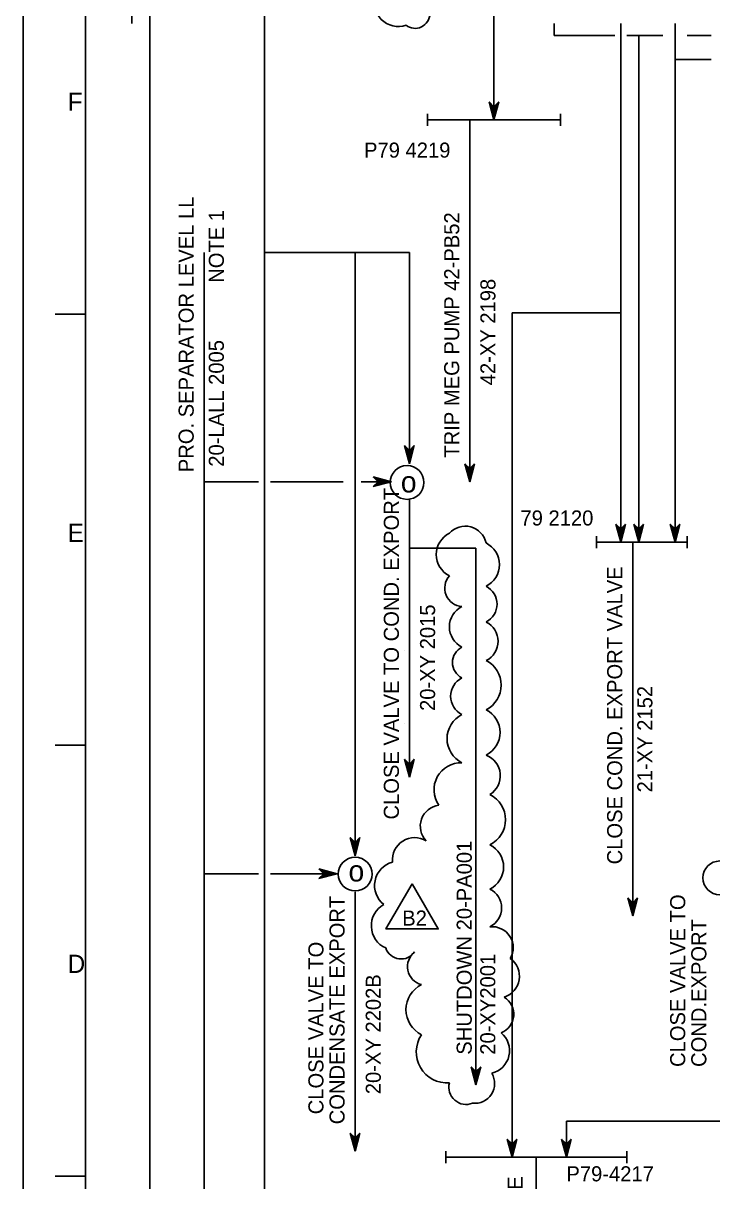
# Model space of a CAD drawing. Extents: x 0 to 841, y 0 to 594.
# Drawn here: x 0 to 114.3, y 225.9 to 418 of the extents above; entities that cross this region are included whole.
import ezdxf

# ---------------------------------------------------------------- set-up
doc = ezdxf.new("R2010")
doc.units = 0
for name, color, linetype in [('01-LIN-025-A', 7, 'Continuous'), ('09-LIN-050-B', 7, 'Continuous'), ('12-LIN-100-A', 7, 'Continuous'), ('34-TXT-018', 7, 'Continuous'), ('50-REV-035-TRNG', 7, 'Continuous'), ('51-REV-035-CLD', 7, 'Continuous')]:
    doc.layers.add(name, color=color, linetype=linetype)

msp = doc.modelspace()

# ---------------------------------------------------------------- linework, layer by layer
at = {"layer": '01-LIN-025-A'}
for p, q in [((10.33, 582.23), (10.33, 10.38)), ((78, 420), (78, 402)), ((67, 402), (89, 402)), ((74, 402), (74, 342)), ((10.33, 369.8), (5.32, 369.8)), ((10.33, 298.32), (5.32, 298.32)), ((10.33, 226.84), (5.32, 226.84))]:
    msp.add_line(p, q, dxfattribs=at)
at = {"layer": '09-LIN-050-B'}
msp.add_lwpolyline([(0, 0), (841, 0), (841, 594), (0, 594)], close=True, dxfattribs=at)
at = {"layer": '12-LIN-100-A'}
for p, q in [((18, 422), (18, 418)), ((21, 420), (21, 160)), ((40, 420), (40, 370)), ((88, 418), (88, 416)), ((99, 418), (99, 350)), ((108, 335), (108, 418)), ((88, 416), (98, 416)), ((100, 416), (106, 416)), ((102, 416), (102, 332)), ((110, 416), (114, 416)), ((110, 412), (108, 412)), ((110, 412), (114, 412)), ((67, 403), (67, 401)), ((89, 403), (89, 401)), ((30, 380), (30, 210)), ((40, 380), (64, 380)), ((55, 380), (55, 281)), ((64, 380), (64, 345)), ((40, 371), (40, 341)), ((99, 370), (81, 370)), ((81, 370), (81, 249)), ((99, 350), (99, 332)), ((39, 342), (30, 342)), ((40, 342), (40, 339)), ((41, 342), (53, 342)), ((61, 342), (56, 342)), ((40, 340), (40, 213)), ((64, 339), (64, 293)), ((108, 335), (108, 332)), ((95, 333), (95, 331)), ((110, 333), (110, 331)), ((75, 331), (64, 331)), ((75, 331), (75, 242)), ((95, 332), (110, 332)), ((101, 332), (101, 270)), ((63.2, 314), (63.2, 314)), ((63.2, 302), (63.2, 302)), ((30, 277), (39, 277)), ((41, 277), (52, 277)), ((55, 274), (55, 231)), ((81, 249), (81, 230)), ((147, 236), (90, 236)), ((90, 236), (90, 230)), ((70, 231), (70, 229)), ((100, 231), (100, 229)), ((70, 230), (100, 230)), ((85, 230), (85, 195))]:
    msp.add_line(p, q, dxfattribs=at)
msp.add_lwpolyline([(0, 594), (841, 594), (841, 0), (0, 0)], close=True, dxfattribs=at)
for centre in [(63.6, 341.89), (55.01, 276.95), (55.01, 276.95), (115.43, 276.32), (115.43, 276.32)]:
    msp.add_circle(centre, 2.8, dxfattribs=at)
at = {"layer": '34-TXT-018'}
for p, q in [((78, 404.2), (77.2, 405)), ((77.2, 405), (78, 402)), ((78, 404), (77.4, 404.6)), ((77.4, 404.6), (78, 402.4)), ((78, 403.8), (77.6, 404.2)), ((77.6, 404.2), (78, 402.8)), ((78, 403.6), (77.8, 403.8)), ((77.8, 403.8), (78, 403.2)), ((78, 402), (78.8, 405)), ((78.8, 405), (78, 404.2)), ((78, 402.4), (78.6, 404.6)), ((78.6, 404.6), (78, 404)), ((78, 402.8), (78.4, 404.2)), ((78.4, 404.2), (78, 403.8)), ((78, 403.2), (78.2, 403.8)), ((78.2, 403.8), (78, 403.6)), ((64, 347.2), (63.2, 348)), ((63.2, 348), (64, 345)), ((64, 345), (64.8, 348)), ((64.8, 348), (64, 347.2)), ((64, 347), (63.4, 347.6)), ((63.4, 347.6), (64, 345.4)), ((64, 346.8), (63.6, 347.2)), ((63.6, 347.2), (64, 345.8)), ((64, 346.6), (63.8, 346.8)), ((63.8, 346.8), (64, 346.2)), ((64, 345.4), (64.6, 347.6)), ((64.6, 347.6), (64, 347)), ((64, 345.8), (64.4, 347.2)), ((64.4, 347.2), (64, 346.8)), ((64, 346.2), (64.2, 346.8)), ((64.2, 346.8), (64, 346.6)), ((74, 344.2), (73.2, 345)), ((73.2, 345), (74, 342)), ((74, 344), (73.4, 344.6)), ((73.4, 344.6), (74, 342.4)), ((74, 343.8), (73.6, 344.2)), ((73.6, 344.2), (74, 342.8)), ((74, 342), (74.8, 345)), ((74.8, 345), (74, 344.2)), ((74, 342.4), (74.6, 344.6)), ((74.6, 344.6), (74, 344)), ((74, 342.8), (74.4, 344.2)), ((74.4, 344.2), (74, 343.8)), ((61, 342), (58, 342.8)), ((58, 342.8), (58.8, 342)), ((58.8, 342), (58, 341.2)), ((58, 341.2), (61, 342)), ((60.6, 342), (58.4, 342.6)), ((58.4, 342.6), (59, 342)), ((59, 342), (58.4, 341.4)), ((58.4, 341.4), (60.6, 342)), ((60.2, 342), (58.8, 342.4)), ((58.8, 342.4), (59.2, 342)), ((59.2, 342), (58.8, 341.6)), ((58.8, 341.6), (60.2, 342)), ((59.8, 342), (59.2, 342.2)), ((59.2, 342.2), (59.4, 342)), ((59.4, 342), (59.2, 341.8)), ((59.2, 341.8), (59.8, 342)), ((74, 343.6), (73.8, 343.8)), ((73.8, 343.8), (74, 343.2)), ((74, 343.2), (74.2, 343.8)), ((74.2, 343.8), (74, 343.6)), ((99, 334.2), (98.2, 335)), ((98.2, 335), (99, 332)), ((99, 334), (98.4, 334.6)), ((98.4, 334.6), (99, 332.4)), ((99, 332), (99.8, 335)), ((99.8, 335), (99, 334.2)), ((99, 332.4), (99.6, 334.6)), ((99.6, 334.6), (99, 334)), ((102, 334.2), (101.2, 335)), ((101.2, 335), (102, 332)), ((102, 334), (101.4, 334.6)), ((101.4, 334.6), (102, 332.4)), ((102, 332), (102.8, 335)), ((102.8, 335), (102, 334.2)), ((102, 332.4), (102.6, 334.6)), ((102.6, 334.6), (102, 334)), ((108, 334.2), (107.2, 335)), ((107.2, 335), (108, 332)), ((108, 334), (107.4, 334.6)), ((107.4, 334.6), (108, 332.4)), ((108, 332), (108.8, 335)), ((108.8, 335), (108, 334.2)), ((108, 332.4), (108.6, 334.6)), ((108.6, 334.6), (108, 334)), ((99, 333.8), (98.6, 334.2)), ((98.6, 334.2), (99, 332.8)), ((99, 333.6), (98.8, 333.8)), ((98.8, 333.8), (99, 333.2)), ((99, 332.8), (99.4, 334.2)), ((99.4, 334.2), (99, 333.8)), ((99, 333.2), (99.2, 333.8)), ((99.2, 333.8), (99, 333.6)), ((102, 333.8), (101.6, 334.2)), ((101.6, 334.2), (102, 332.8)), ((102, 333.6), (101.8, 333.8)), ((101.8, 333.8), (102, 333.2)), ((102, 332.8), (102.4, 334.2)), ((102.4, 334.2), (102, 333.8)), ((102, 333.2), (102.2, 333.8)), ((102.2, 333.8), (102, 333.6)), ((108, 333.8), (107.6, 334.2)), ((107.6, 334.2), (108, 332.8)), ((108, 333.6), (107.8, 333.8)), ((107.8, 333.8), (108, 333.2)), ((108, 332.8), (108.4, 334.2)), ((108.4, 334.2), (108, 333.8)), ((108, 333.2), (108.2, 333.8)), ((108.2, 333.8), (108, 333.6)), ((64, 295.2), (63.2, 296)), ((63.2, 296), (64, 293)), ((64, 293), (64.8, 296)), ((64.8, 296), (64, 295.2)), ((64, 295), (63.4, 295.6)), ((63.4, 295.6), (64, 293.4)), ((64, 294.8), (63.6, 295.2)), ((63.6, 295.2), (64, 293.8)), ((64, 294.6), (63.8, 294.8)), ((63.8, 294.8), (64, 294.2)), ((64, 293.4), (64.6, 295.6)), ((64.6, 295.6), (64, 295)), ((64, 293.8), (64.4, 295.2)), ((64.4, 295.2), (64, 294.8)), ((64, 294.2), (64.2, 294.8)), ((64.2, 294.8), (64, 294.6)), ((55, 282.2), (54.2, 283)), ((54.2, 283), (55, 280)), ((55, 282), (54.4, 282.6)), ((54.4, 282.6), (55, 280.4)), ((55, 280), (55.8, 283)), ((55.8, 283), (55, 282.2)), ((55, 280.4), (55.6, 282.6)), ((55.6, 282.6), (55, 282)), ((55, 281.8), (54.6, 282.2)), ((54.6, 282.2), (55, 280.8)), ((55, 281.6), (54.8, 281.8)), ((54.8, 281.8), (55, 281.2)), ((55, 280.8), (55.4, 282.2)), ((55.4, 282.2), (55, 281.8)), ((55, 281.2), (55.2, 281.8)), ((55.2, 281.8), (55, 281.6)), ((52, 277), (49, 277.8)), ((49, 277.8), (49.8, 277)), ((49.8, 277), (49, 276.2)), ((49, 276.2), (52, 277)), ((51.6, 277), (49.4, 277.6)), ((49.4, 277.6), (50, 277)), ((50, 277), (49.4, 276.4)), ((49.4, 276.4), (51.6, 277)), ((51.2, 277), (49.8, 277.4)), ((49.8, 277.4), (50.2, 277)), ((50.2, 277), (49.8, 276.6)), ((49.8, 276.6), (51.2, 277)), ((50.8, 277), (50.2, 277.2)), ((50.2, 277.2), (50.4, 277)), ((50.4, 277), (50.2, 276.8)), ((50.2, 276.8), (50.8, 277)), ((101, 272.2), (100.2, 273)), ((100.2, 273), (101, 270)), ((101, 270), (101.8, 273)), ((101.8, 273), (101, 272.2)), ((101, 272), (100.4, 272.6)), ((100.4, 272.6), (101, 270.4)), ((101, 271.8), (100.6, 272.2)), ((100.6, 272.2), (101, 270.8)), ((101, 271.6), (100.8, 271.8)), ((100.8, 271.8), (101, 271.2)), ((101, 270.4), (101.6, 272.6)), ((101.6, 272.6), (101, 272)), ((101, 270.8), (101.4, 272.2)), ((101.4, 272.2), (101, 271.8)), ((101, 271.2), (101.2, 271.8)), ((101.2, 271.8), (101, 271.6)), ((75, 244.2), (74.2, 245)), ((74.2, 245), (75, 242)), ((75, 244), (74.4, 244.6)), ((74.4, 244.6), (75, 242.4)), ((75, 243.8), (74.6, 244.2)), ((74.6, 244.2), (75, 242.8)), ((75, 242), (75.8, 245)), ((75.8, 245), (75, 244.2)), ((75, 242.4), (75.6, 244.6)), ((75.6, 244.6), (75, 244)), ((75, 242.8), (75.4, 244.2)), ((75.4, 244.2), (75, 243.8)), ((75, 243.6), (74.8, 243.8)), ((74.8, 243.8), (75, 243.2)), ((75, 243.2), (75.2, 243.8)), ((75.2, 243.8), (75, 243.6)), ((55, 233.2), (54.2, 234)), ((54.2, 234), (55, 231)), ((55, 233), (54.4, 233.6)), ((54.4, 233.6), (55, 231.4)), ((55, 232.8), (54.6, 233.2)), ((54.6, 233.2), (55, 231.8)), ((55, 232.6), (54.8, 232.8)), ((54.8, 232.8), (55, 232.2)), ((55, 231), (55.8, 234)), ((55.8, 234), (55, 233.2)), ((55, 231.4), (55.6, 233.6)), ((55.6, 233.6), (55, 233)), ((55, 231.8), (55.4, 233.2)), ((55.4, 233.2), (55, 232.8)), ((55, 232.2), (55.2, 232.8)), ((55.2, 232.8), (55, 232.6)), ((81, 232.2), (80.2, 233)), ((80.2, 233), (81, 230)), ((81, 232), (80.4, 232.6)), ((80.4, 232.6), (81, 230.4)), ((81, 230), (81.8, 233)), ((81.8, 233), (81, 232.2)), ((81, 230.4), (81.6, 232.6)), ((81.6, 232.6), (81, 232)), ((90, 232.2), (89.2, 233)), ((89.2, 233), (90, 230)), ((90, 232), (89.4, 232.6)), ((89.4, 232.6), (90, 230.4)), ((90, 230), (90.8, 233)), ((90.8, 233), (90, 232.2)), ((90, 230.4), (90.6, 232.6)), ((90.6, 232.6), (90, 232)), ((81, 231.8), (80.6, 232.2)), ((80.6, 232.2), (81, 230.8)), ((81, 231.6), (80.8, 231.8)), ((80.8, 231.8), (81, 231.2)), ((81, 230.8), (81.4, 232.2)), ((81.4, 232.2), (81, 231.8)), ((81, 231.2), (81.2, 231.8)), ((81.2, 231.8), (81, 231.6)), ((90, 231.8), (89.6, 232.2)), ((89.6, 232.2), (90, 230.8)), ((90, 231.6), (89.8, 231.8)), ((89.8, 231.8), (90, 231.2)), ((90, 230.8), (90.4, 232.2)), ((90.4, 232.2), (90, 231.8)), ((90, 231.2), (90.2, 231.8)), ((90.2, 231.8), (90, 231.6))]:
    msp.add_line(p, q, dxfattribs=at)
at = {"layer": '50-REV-035-TRNG'}
msp.add_lwpolyline([(64.43, 275.35), (60.1, 267.85), (68.76, 267.85)], close=True, dxfattribs=at)
at = {"layer": '51-REV-035-CLD'}
for centre, radius, start, end in [((62.16, 421.52), 4.02, 161.8051, 288.556), ((64.94, 419.63), 2.44, 232.0955, 358.8463), ((73.25, 331.14), 3.51, 11.8762, 138.6271), ((72.38, 329.94), 3.94, 116.6246, 243.3754), ((74.89, 328.26), 4.02, 296.6246, 63.3754), ((72.94, 324.39), 3.09, 138.7272, 265.4781), ((75.21, 321.71), 3.31, 296.6246, 63.3754), ((74.38, 317.95), 3.76, 116.6246, 243.3754), ((75.09, 315.55), 3.58, 296.6246, 63.3754), ((73.98, 312.03), 2.86, 116.6246, 243.3754), ((74.65, 308.28), 4.56, 296.6246, 63.3754), ((74.22, 306.44), 3.4, 116.6246, 243.3754), ((74.81, 300.44), 4.2, 296.6246, 63.3754), ((74.7, 299.4), 4.47, 116.6246, 243.3754), ((75.37, 293.24), 3.68, 302.1949, 68.9458), ((72.54, 290.92), 4.48, 88.0223, 214.7732), ((75.25, 285.97), 4.65, 296.6246, 63.3754), ((69.3, 284.89), 3.51, 97.2716, 224.0225), ((64.86, 279.29), 3.7, 58.7856, 185.5365), ((75.49, 278.13), 4.11, 296.6246, 63.3754), ((62.23, 275.05), 4.02, 105.0682, 231.8191), ((75.77, 271.34), 3.49, 296.6246, 63.3754), ((61.71, 268.38), 4.03, 119.1685, 245.9194), ((77.7, 264.73), 3.5, 329.2546, 96.0055), ((62.62, 265.58), 2.71, 199.0274, 325.7782), ((66.78, 261.62), 3.1, 128.2544, 255.0052), ((78.6, 260), 3.62, 287.6024, 54.3532), ((68.07, 254.47), 4.65, 116.6246, 243.3754), ((77.96, 253.71), 3.32, 291.719, 58.4699), ((70.3, 247.47), 5.17, 146.7299, 273.4807), ((76.73, 247.66), 3.85, 283.7462, 50.4971), ((73.38, 241.6), 2.85, 165.429, 292.1799), ((74.81, 242.24), 3.3, 263.8049, 30.5558)]:
    msp.add_arc(centre, radius, start, end, dxfattribs=at)

# ---------------------------------------------------------------- texts
at = {"layer": '01-LIN-025-A'}
for s, height, p in [('F', 3.02, (7.36, 403.53)), ('E', 3.02, (7.36, 332.04)), ('D', 3.02, (7.36, 260.56)), ('P79-4217', 2.5, (90, 226))]:
    msp.add_text(s, height=height, dxfattribs=at).set_placement(p)
at = {"layer": '12-LIN-100-A'}
for s, height, p in [('P79 4219', 2.5, (56.47, 395.75)), ('o', 3.5, (62.57, 340.23)), ('79 2120', 2.5, (82.39, 334.75)), ('o', 3.5, (53.9, 275.72)), ('o', 3.5, (53.9, 275.72))]:
    msp.add_text(s, height=height, dxfattribs=at).set_placement(p)
for s, p in [('PRO. SEPARATOR LEVEL LL', (28.25, 343.59)), ('NOTE 1', (33.25, 375)), ('TRIP MEG PUMP 42-PB52', (72.25, 346)), ('42-XY 2198', (78.25, 358)), ('20-LALL 2005', (33.25, 344.5)), ('CLOSE VALVE TO COND. EXPORT', (62.25, 286)), ('CLOSE COND. EXPORT VALVE', (99.25, 278.56)), ('20-XY 2015', (68.25, 304)), ('21-XY 2152', (104.25, 290.49)), ('SHUTDOWN 20-PA001', (74.32, 247)), ('CONDENSATE EXPORT', (53.25, 235.46)), ('CLOSE VALVE TO', (109.69, 244.97)), ('COND.EXPORT', (113.19, 244.97)), ('CLOSE VALVE TO ', (49.75, 237.12)), ('20-XY2001', (78.22, 247)), ('20-XY 2202B', (59.25, 240.45)), ('INJECTION VALVE', (82.75, 197.49))]:
    msp.add_text(s, height=2.5, rotation=90, dxfattribs=at).set_placement(p)
at = {"layer": '50-REV-035-TRNG'}
msp.add_text('B2', height=2.5, dxfattribs=at).set_placement((62.8, 268.41))

doc.saveas('drawing.dxf')
